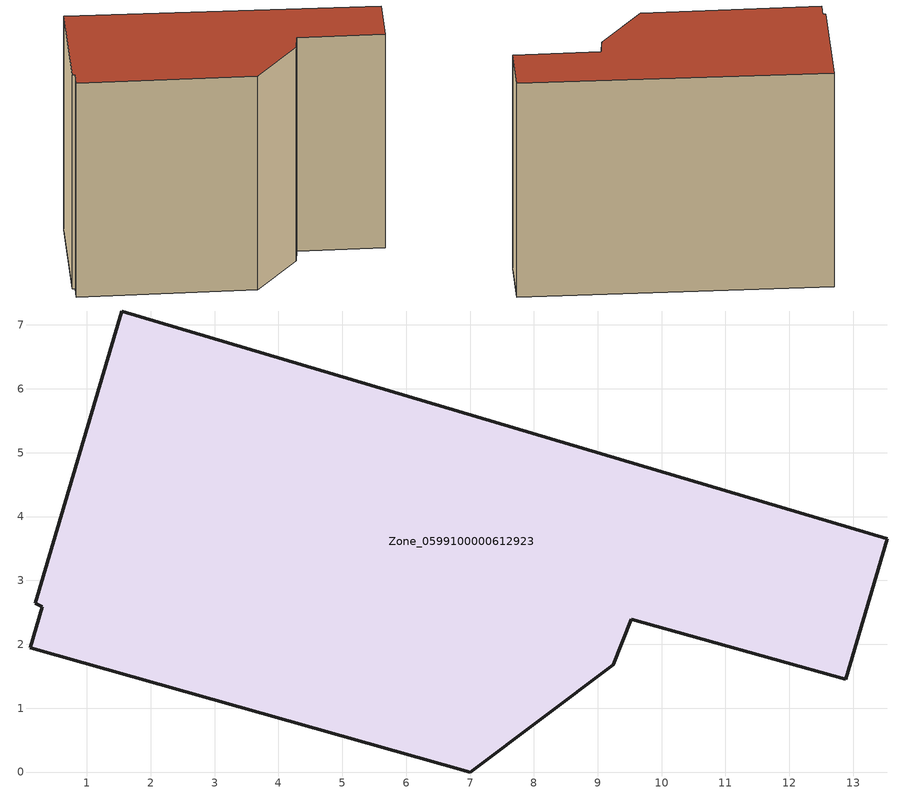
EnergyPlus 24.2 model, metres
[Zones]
Zone_0599100000612923
 floor ground (C_G): 0.12,1.95 0.3,2.58 0.19,2.64 1.54,7.22 13.53,3.65 12.88,1.45 9.52,2.39 9.24,1.68 7,0 z0
 wall outside (C_F): 13.53,3.65 1.54,7.22 0.19,2.64 0.3,2.58 0.12,1.95 7,0 9.24,1.68 9.52,2.39 12.88,1.45 13.53,3.65 z0:9.6
 roof outside (C_R): 0.3,2.58 0.12,1.95 7,0 9.24,1.68 9.52,2.39 12.88,1.45 13.53,3.65 1.54,7.22 0.19,2.64 z9.6
[BUILDING]
Pand.0599100000612923: North Axis=0; Terrain=City; Loads Convergence Tolerance Value=0.04; Temperature Convergence Tolerance Value=0.4; Solar Distribution=FullExterior; Maximum Number of Warmup Days=25; Minimum Number of Warmup Days=1
[Site:Location]
Rotterdam.The.Hague.AP_ZH_NLD Design_Conditions: Latitude=51.96; Longitude=4.45; Time Zone=1; Elevation=-4.5
[SITE:GROUNDTEMPERATURE:BUILDINGSURFACE]
18, 18, 18, 18, 18, 18, 18, 18, 18, 18, 18, 18
[MATERIAL] Thermal Absorptance=0.9; Solar Absorptance=0.7; Visible Absorptance=0.7
Name | Roughness | Thickness | Conductivity | Density | Specific Heat
G.TI.1946 | MediumSmooth | 0.15 | 1 | 540 | 1210
F.TI.1946 | Rough | 0.3 | 0.857143 | 1920 | 840
R.TI.1946 | MediumRough | 0.2 | 0.1 | 1500 | 1000
[CONSTRUCTION]
C_G: G.TI.1946
C_F: F.TI.1946
C_R: R.TI.1946
[ZONE]
Zone_0599100000612923: Type=1; Multiplier=1; Ceiling Height=Autocalculate; Volume=Autocalculate; Floor Area=autocalculate; Part of Total Floor Area=Yes
[ZONEINFILTRATION:DESIGNFLOWRATE]
Infil_Zone_0599100000612923: Zone or ZoneList or Space or SpaceList=Zone_0599100000612923; Schedule=AlwaysOn; Design Flow Rate Calculation Method=Flow/Area; Flow Rate per Floor Area=0.003; Constant Term Coefficient=1; Temperature Term Coefficient=0; Velocity Term Coefficient=0; Velocity Squared Term Coefficient=0
[HVACTEMPLATE:ZONE:IDEALLOADSAIRSYSTEM]
Zone_0599100000612923: Maximum Heating Supply Air Temperature=50; Minimum Cooling Supply Air Temperature=13; Maximum Heating Supply Air Humidity Ratio=0.0156; Minimum Cooling Supply Air Humidity Ratio=0.0077; Heating Limit=NoLimit; Cooling Limit=NoLimit; Dehumidification Control Type=ConstantSensibleHeatRatio; Cooling Sensible Heat Ratio=0.7; Dehumidification Setpoint=60; Humidification Control Type=None; Humidification Setpoint=30; Outdoor Air Method=None; Outdoor Air Flow Rate per Person=0.00944; Outdoor Air Flow Rate per Zone Floor Area=0; Outdoor Air Flow Rate per Zone=0; Demand Controlled Ventilation Type=None; Outdoor Air Economizer Type=NoEconomizer; Heat Recovery Type=None; Sensible Heat Recovery Effectiveness=0.7; Latent Heat Recovery Effectiveness=0.65
[ZONECONTROL:THERMOSTAT]
ThermostatControl_Zone_0599100000612923: Zone or ZoneList=Zone_0599100000612923; Control Type Schedule=DualSetpointControlType; Control 1=Thermostat_Zone_0599100000612923; Temperature Difference Between Cutout And Setpoint=0
[THERMOSTATSETPOINT:DUALSETPOINT]
Thermostat_Zone_0599100000612923: Heating Setpoint Temperature Schedule=HeatingSetpoint_Zone_0599100000612923; Cooling Setpoint Temperature Schedule=CoolingSetpoint_Zone_0599100000612923
[SCHEDULE:COMPACT]
HeatingSetpoint_Zone_0599100000612923: Through: 12/31, For: AllDays, Until: 24:00, 21
CoolingSetpoint_Zone_0599100000612923: Through: 12/31, For: AllDays, Until: 24:00, 24
DualSetpointControlType: Through: 12/31, For: AllDays, Until: 24:00, 4
AlwaysOn: Through: 12/31, For: AllDays, Until: 24:00, 1
